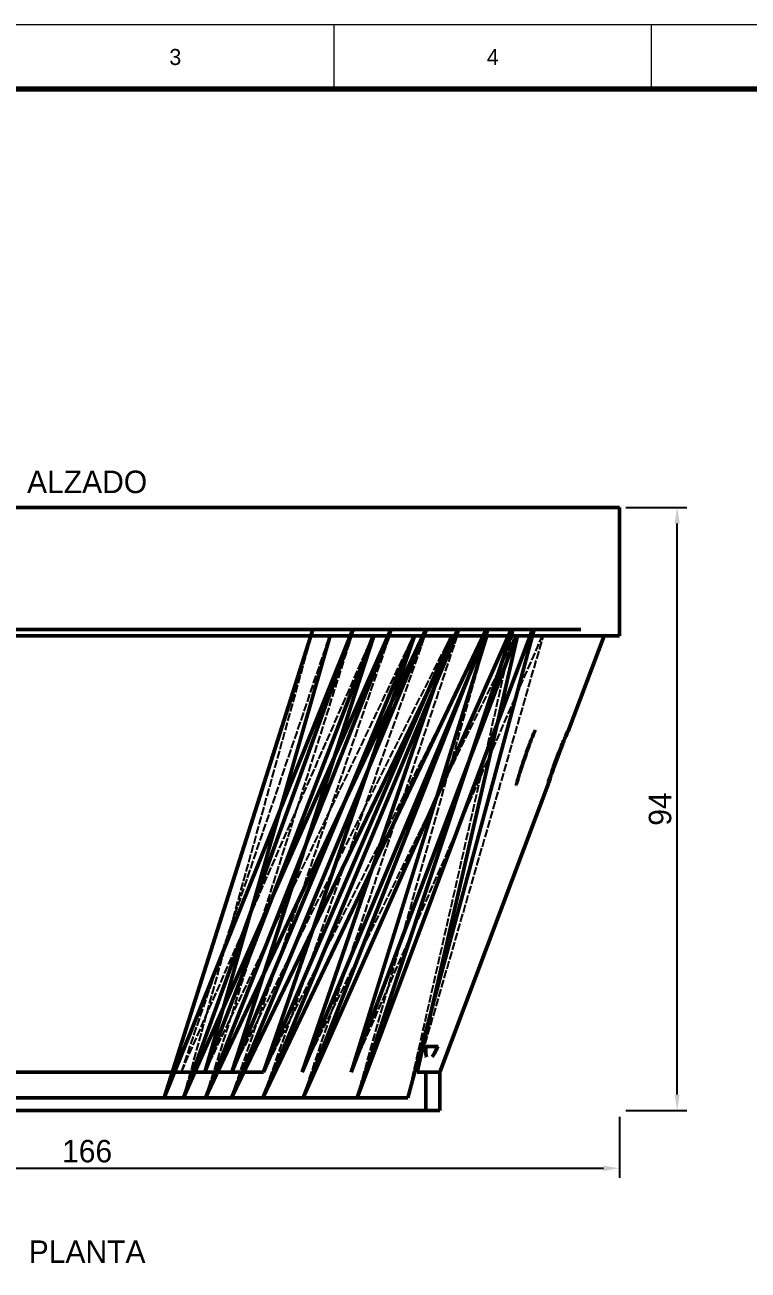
# Model space of a CAD drawing. Header units: millimetres. Extents: x 0 to 594, y 0 to 420.
# Drawn here: x 100.3 to 213.1, y 225.9 to 420 of the extents above; entities that cross this region are included whole.
import ezdxf
from ezdxf.enums import TextEntityAlignment as Align

# ---------------------------------------------------------------- set-up
doc = ezdxf.new("R2010")
doc.units = ezdxf.units.MM
doc.linetypes.add('DASHED', pattern=[1.524, 1.27, -0.254])
for name, color, linetype, lineweight in [('COTAS', 7, 'CONTINUOUS', 25), ('FINA', 7, 'CONTINUOUS', 18), ('NORMA', 7, 'CONTINUOUS', 70), ('OCULTA', 8, 'DASHED', 25), ('TEXTO', 7, 'CONTINUOUS', 25), ('VISIBLE', 7, 'CONTINUOUS', 50)]:
    doc.layers.add(name, color=color, linetype=linetype, lineweight=lineweight)
doc.dimstyles.new('F3D_1000', dxfattribs={"dimtxt": 3.5, "dimasz": 2.5, "dimexe": 1.5, "dimexo": 1, "dimgap": 0.9, "dimtad": 1, "dimdec": 1, "dimdsep": 46, "dimcen": 2.5, "dimazin": 3, "dimtfac": 1, "dimtmove": 0, "dimatfit": 3})

msp = doc.modelspace()

# ---------------------------------------------------------------- linework, layer by layer
at = {"layer": 'FINA'}
for p, q in [((148.5, 410), (148.5, 420)), ((198, 410), (198, 420))]:
    msp.add_line(p, q, dxfattribs=at)
msp.add_lwpolyline([(0, 0), (594, 0), (594, 420), (0, 420)], close=True, dxfattribs=at)
at = {"layer": 'NORMA'}
msp.add_lwpolyline([(20, 10), (584, 10), (584, 410), (20, 410)], close=True, dxfattribs=at)
at = {"layer": 'OCULTA'}
for p, q in [((99.17, 344.77), (104.57, 344.77)), ((99.95, 344.77), (104.96, 344.77)), ((104.57, 344.77), (110, 344.77)), ((104.96, 344.77), (110, 344.77)), ((110, 344.77), (115.04, 344.77)), ((110, 344.77), (115.43, 344.77)), ((115.04, 344.77), (120.05, 344.77)), ((115.43, 344.77), (120.83, 344.77)), ((120.05, 344.77), (125.02, 344.77)), ((120.83, 344.77), (126.19, 344.77)), ((125.02, 344.77), (129.93, 344.77)), ((126.19, 344.77), (131.48, 344.77)), ((129.93, 344.77), (134.75, 344.77)), ((131.48, 344.77), (136.68, 344.77)), ((134.75, 344.77), (139.47, 344.77)), ((136.68, 344.77), (141.76, 344.77)), ((139.47, 344.77), (144.06, 344.77)), ((141.76, 344.77), (146.71, 344.77)), ((144.06, 344.77), (148.5, 344.77)), ((146.71, 344.77), (151.5, 344.77)), ((148.5, 344.77), (152.78, 344.77)), ((151.5, 344.77), (156.11, 344.77)), ((152.78, 344.77), (156.87, 344.77)), ((156.11, 344.77), (160.53, 344.77)), ((156.87, 344.77), (160.77, 344.77)), ((160.53, 344.77), (164.73, 344.77)), ((160.77, 344.77), (164.45, 344.77)), ((164.45, 344.77), (167.89, 344.77)), ((168.69, 344.77), (164.73, 344.77)), ((167.89, 344.77), (171.09, 344.77)), ((168.69, 344.77), (172.4, 344.77)), ((171.09, 344.77), (174.02, 344.77)), ((175.85, 344.77), (172.4, 344.77)), ((174.02, 344.77), (176.68, 344.77)), ((175.85, 344.77), (179.01, 344.77)), ((176.68, 344.77), (179.06, 344.77)), ((179.01, 344.77), (181.88, 344.77)), ((179.06, 344.77), (181.14, 344.77)), ((181.14, 344.77), (182.91, 344.77)), ((184.44, 344.77), (181.88, 344.77)), ((182.91, 344.77), (184.38, 344.77)), ((184.38, 344.77), (185.52, 344.77)), ((186.68, 344.77), (184.44, 344.77)), ((185.52, 344.77), (186.34, 344.77)), ((186.34, 344.77), (186.84, 344.77)), ((188.6, 344.77), (186.68, 344.77)), ((186.84, 344.77), (187, 344.77)), ((190.17, 344.77), (188.6, 344.77)), ((191.41, 344.77), (190.17, 344.77)), ((192.29, 344.77), (191.41, 344.77)), ((192.82, 344.77), (192.29, 344.77)), ((193, 344.77), (192.82, 344.77)), ((94.35, 324.77), (102.1, 324.77)), ((95.51, 325.77), (102.69, 325.77)), ((99.17, 324.77), (104.57, 324.77)), ((99.95, 325.77), (104.96, 325.77)), ((102.1, 324.77), (102.14, 324.77)), ((102.14, 324.77), (109.96, 324.77)), ((102.69, 325.77), (102.75, 325.77)), ((102.75, 325.77), (110, 325.77)), ((104.57, 324.77), (110, 324.77)), ((104.96, 325.77), (110, 325.77)), ((109.96, 324.77), (110, 324.77)), ((110, 325.77), (110.06, 325.77)), ((110, 325.77), (115.04, 325.77)), ((110, 324.77), (115.43, 324.77)), ((110, 324.77), (117.82, 324.77)), ((110.06, 325.77), (117.31, 325.77)), ((115.04, 325.77), (120.05, 325.77)), ((115.43, 324.77), (120.83, 324.77)), ((117.37, 325.77), (117.31, 325.77)), ((117.37, 325.77), (124.55, 325.77)), ((117.82, 324.77), (117.86, 324.77)), ((117.86, 324.77), (125.61, 324.77)), ((120.05, 325.77), (125.02, 325.77)), ((120.83, 324.77), (126.19, 324.77)), ((124.55, 325.77), (124.61, 325.77)), ((124.61, 325.77), (131.66, 325.77)), ((124.7, 256.77), (147.84, 324.77)), ((124.7, 256.77), (154.56, 324.77)), ((125.02, 325.77), (129.93, 325.77)), ((125.03, 252.77), (145.27, 325.77)), ((125.03, 252.77), (151.5, 325.77)), ((125.61, 324.77), (125.65, 324.77)), ((125.65, 324.77), (133.25, 324.77)), ((126.19, 324.77), (131.48, 324.77)), ((128.37, 256.77), (160.91, 324.77)), ((128.37, 256.77), (154.62, 324.77)), ((128.47, 252.77), (151.59, 325.77)), ((128.47, 252.77), (157.42, 325.77)), ((129.93, 325.77), (134.75, 325.77)), ((131.48, 324.77), (136.68, 324.77)), ((131.66, 325.77), (131.72, 325.77)), ((131.72, 325.77), (138.56, 325.77)), ((132.5, 252.77), (157.53, 325.77)), ((132.5, 252.77), (162.91, 325.77)), ((132.57, 256.77), (160.97, 324.77)), ((132.57, 256.77), (166.77, 324.77)), ((133.25, 324.77), (133.29, 324.77)), ((133.29, 324.77), (140.67, 324.77)), ((134.75, 325.77), (139.47, 325.77)), ((136.68, 324.77), (141.76, 324.77)), ((137.42, 252.77), (163.04, 325.77)), ((137.42, 252.77), (167.91, 325.77)), ((137.5, 256.77), (172.1, 324.77)), ((137.5, 256.77), (166.84, 324.77)), ((138.63, 325.77), (138.56, 325.77)), ((138.63, 325.77), (145.19, 325.77)), ((139.47, 325.77), (144.06, 325.77)), ((140.67, 324.77), (140.71, 324.77)), ((140.71, 324.77), (147.79, 324.77)), ((141.76, 324.77), (146.71, 324.77)), ((143.51, 256.77), (172.19, 324.77)), ((143.51, 256.77), (176.86, 324.77)), ((143.67, 252.77), (168.08, 325.77)), ((143.67, 252.77), (172.4, 325.77)), ((144.06, 325.77), (148.5, 325.77)), ((145.27, 325.77), (145.19, 325.77)), ((145.27, 325.77), (151.5, 325.77)), ((146.71, 324.77), (151.5, 324.77)), ((147.79, 324.77), (147.84, 324.77)), ((147.84, 324.77), (154.56, 324.77)), ((148.5, 325.77), (152.78, 325.77)), ((151.16, 256.77), (181, 324.77)), ((151.16, 256.77), (176.97, 324.77)), ((151.5, 325.77), (151.59, 325.77)), ((151.5, 324.77), (156.11, 324.77)), ((151.59, 325.77), (157.42, 325.77)), ((152.09, 252.77), (172.63, 325.77)), ((152.09, 252.77), (176.36, 325.77)), ((152.78, 325.77), (156.87, 325.77)), ((154.56, 324.77), (154.62, 324.77)), ((160.91, 324.77), (154.62, 324.77)), ((156.11, 324.77), (160.53, 324.77)), ((156.87, 325.77), (160.77, 325.77)), ((157.42, 325.77), (157.53, 325.77)), ((157.53, 325.77), (162.91, 325.77)), ((160, 252.77), (176.57, 325.77)), ((160.53, 324.77), (164.73, 324.77)), ((160.77, 325.77), (164.45, 325.77)), ((160.91, 324.77), (160.97, 324.77)), ((160.97, 324.77), (166.77, 324.77)), ((161.45, 256.77), (181.15, 324.77)), ((162.91, 325.77), (163.04, 325.77)), ((163.04, 325.77), (167.91, 325.77)), ((164.45, 325.77), (167.89, 325.77)), ((168.69, 324.77), (164.73, 324.77)), ((166.77, 324.77), (166.84, 324.77)), ((172.1, 324.77), (166.84, 324.77)), ((167.89, 325.77), (171.09, 325.77)), ((167.91, 325.77), (168.08, 325.77)), ((168.08, 325.77), (172.4, 325.77)), ((168.69, 324.77), (172.4, 324.77)), ((171.09, 325.77), (174.02, 325.77)), ((172.1, 324.77), (172.19, 324.77)), ((172.19, 324.77), (176.86, 324.77)), ((172.4, 325.77), (172.63, 325.77)), ((175.85, 324.77), (172.4, 324.77)), ((172.63, 325.77), (176.36, 325.77)), ((174.02, 325.77), (176.68, 325.77)), ((175.85, 324.77), (179.01, 324.77)), ((176.36, 325.77), (176.57, 325.77)), ((176.57, 325.77), (179.68, 325.77)), ((176.68, 325.77), (179.06, 325.77)), ((176.86, 324.77), (176.97, 324.77)), ((181, 324.77), (176.97, 324.77)), ((179.01, 324.77), (181.88, 324.77)), ((179.06, 325.77), (181.14, 325.77)), ((179.68, 325.77), (179.68, 325.77)), ((179.68, 325.77), (182.12, 325.77)), ((181, 324.77), (181.15, 324.77)), ((181.14, 325.77), (182.91, 325.77)), ((181.15, 324.77), (184.5, 324.77)), ((184.44, 324.77), (181.88, 324.77)), ((182.12, 325.77), (182.12, 325.77)), ((182.12, 325.77), (183.89, 325.77)), ((182.12, 325.77), (182.12, 325.77)), ((182.91, 325.77), (184.38, 325.77)), ((183.89, 325.77), (183.89, 325.77)), ((183.89, 325.77), (184.95, 325.77)), ((183.89, 325.77), (183.89, 325.77)), ((184.38, 325.77), (185.52, 325.77)), ((186.68, 324.77), (184.44, 324.77)), ((184.5, 324.77), (184.55, 324.77)), ((184.55, 324.77), (184.55, 324.77)), ((187.19, 324.77), (184.55, 324.77)), ((184.95, 325.77), (184.95, 325.77)), ((184.95, 325.77), (185.31, 325.77)), ((184.95, 325.77), (184.95, 325.77)), ((185.31, 325.77), (185.31, 325.77)), ((185.52, 325.77), (186.34, 325.77)), ((186.34, 325.77), (186.84, 325.77)), ((188.6, 324.77), (186.68, 324.77)), ((186.84, 325.77), (187, 325.77)), ((187.19, 324.77), (187.19, 324.77)), ((189.09, 324.77), (187.19, 324.77)), ((187.19, 324.77), (187.19, 324.77)), ((190.17, 324.77), (188.6, 324.77)), ((189.09, 324.77), (189.09, 324.77)), ((190.24, 324.77), (189.09, 324.77)), ((189.09, 324.77), (189.09, 324.77)), ((191.41, 324.77), (190.17, 324.77)), ((190.24, 324.77), (190.24, 324.77)), ((190.62, 324.77), (190.24, 324.77)), ((190.24, 324.77), (190.24, 324.77)), ((190.62, 324.77), (190.62, 324.77)), ((192.29, 324.77), (191.41, 324.77)), ((192.82, 324.77), (192.29, 324.77)), ((193, 324.77), (192.82, 324.77)), ((179.2, 308.61), (179.28, 308.81)), ((179.28, 308.81), (179.35, 309.01)), ((179.35, 309.01), (179.43, 309.18)), ((179.43, 309.18), (179.5, 309.35)), ((179.5, 309.35), (179.56, 309.5)), ((179.56, 309.5), (179.62, 309.63)), ((179.62, 309.63), (179.67, 309.75)), ((179.67, 309.75), (179.72, 309.85)), ((179.72, 309.85), (179.76, 309.93)), ((179.76, 309.93), (179.79, 309.99)), ((179.79, 309.99), (179.82, 310.04)), ((179.82, 310.04), (179.85, 310.06)), ((179.85, 310.06), (179.86, 310.07)), ((178.46, 306.61), (178.56, 306.89)), ((178.56, 306.89), (178.65, 307.16)), ((178.65, 307.16), (178.75, 307.42)), ((178.75, 307.42), (178.84, 307.68)), ((178.84, 307.68), (178.94, 307.92)), ((178.94, 307.92), (179.03, 308.16)), ((179.03, 308.16), (179.11, 308.39)), ((179.11, 308.39), (179.2, 308.61)), ((177.78, 304.66), (177.88, 304.93)), ((177.88, 304.93), (177.97, 305.21)), ((177.97, 305.21), (178.07, 305.49)), ((178.07, 305.49), (178.16, 305.77)), ((178.16, 305.77), (178.26, 306.05)), ((178.26, 306.05), (178.36, 306.33)), ((178.36, 306.33), (178.46, 306.61)), ((177.17, 302.73), (177.23, 302.94)), ((177.3, 303.16), (177.23, 302.94)), ((177.3, 303.16), (177.37, 303.38)), ((177.37, 303.38), (177.45, 303.62)), ((177.45, 303.62), (177.52, 303.87)), ((177.61, 304.13), (177.52, 303.87)), ((177.61, 304.13), (177.69, 304.39)), ((177.69, 304.39), (177.78, 304.66)), ((176.88, 301.62), (176.87, 301.56)), ((176.87, 301.56), (176.87, 301.51)), ((176.87, 301.51), (176.87, 301.48)), ((176.87, 301.48), (176.88, 301.47)), ((176.89, 301.7), (176.88, 301.62)), ((176.92, 301.8), (176.89, 301.7)), ((176.92, 301.8), (176.94, 301.92)), ((176.98, 302.05), (176.94, 301.92)), ((176.98, 302.05), (177.02, 302.2)), ((177.06, 302.36), (177.02, 302.2)), ((177.06, 302.36), (177.11, 302.54)), ((177.11, 302.54), (177.17, 302.73)), ((162.82, 260.77), (162.8, 260.77)), ((162.8, 260.77), (162.8, 260.77)), ((162.82, 260.77), (162.8, 260.77)), ((162.8, 260.77), (162.8, 260.77)), ((162.8, 260.08), (162.8, 260.36)), ((164.58, 260.77), (162.81, 260.77)), ((162.82, 260.77), (162.83, 260.77)), ((162.84, 260.77), (162.82, 260.77)), ((162.84, 260.77), (162.87, 260.77)), ((162.92, 260.77), (162.87, 260.77)), ((162.97, 260.77), (162.92, 260.77)), ((163.03, 260.77), (162.97, 260.77)), ((163.09, 260.77), (163.03, 260.77)), ((163.17, 260.77), (163.09, 260.77)), ((163.17, 260.77), (163.25, 260.77)), ((163.25, 260.77), (163.35, 260.77)), ((163.35, 260.77), (163.44, 260.77)), ((163.55, 260.77), (163.44, 260.77)), ((163.55, 260.77), (163.66, 260.77)), ((163.66, 260.77), (163.78, 260.77)), ((163.78, 260.77), (163.9, 260.77)), ((163.9, 260.77), (164.03, 260.77)), ((164.03, 260.77), (164.16, 260.77)), ((164.29, 260.77), (164.16, 260.77)), ((164.16, 259.9), (164.29, 260.16)), ((164.29, 260.77), (164.43, 260.77)), ((164.29, 260.16), (164.43, 260.44)), ((164.43, 260.77), (164.57, 260.77)), ((164.43, 260.44), (164.57, 260.75)), ((164.57, 260.77), (164.58, 260.77)), ((164.57, 260.75), (164.58, 260.77)), ((162.82, 259.83), (162.8, 260.08)), ((162.84, 259.61), (162.82, 259.83)), ((162.87, 259.42), (162.84, 259.61)), ((162.92, 259.25), (162.87, 259.42)), ((163.78, 259.3), (163.9, 259.47)), ((163.9, 259.47), (164.03, 259.67)), ((164.03, 259.67), (164.16, 259.9)), ((98.61, 256.77), (101.66, 256.77)), ((101.66, 256.77), (104.53, 256.77)), ((104.53, 256.77), (107.29, 256.77)), ((107.29, 256.77), (110, 256.77)), ((110, 256.77), (112.71, 256.77)), ((112.71, 256.77), (115.47, 256.77)), ((115.47, 256.77), (118.34, 256.77)), ((118.34, 256.77), (121.39, 256.77)), ((121.39, 256.77), (124.7, 256.77)), ((124.7, 256.77), (128.37, 256.77)), ((128.37, 256.77), (132.57, 256.77)), ((161.45, 256.77), (165, 256.77)), ((161.45, 256.77), (162.8, 256.77)), ((162.82, 256.77), (162.8, 256.77)), ((162.8, 250.77), (162.8, 256.77)), ((162.8, 256.77), (162.8, 256.77)), ((162.84, 256.77), (162.82, 256.77)), ((162.84, 256.77), (162.87, 256.77)), ((162.92, 256.77), (162.87, 256.77)), ((162.97, 256.77), (162.92, 256.77)), ((163.03, 256.77), (162.97, 256.77)), ((163.09, 256.77), (163.03, 256.77)), ((163.17, 256.77), (163.09, 256.77)), ((163.17, 256.77), (163.25, 256.77)), ((163.25, 256.77), (163.35, 256.77)), ((163.35, 256.77), (163.44, 256.77)), ((163.55, 256.77), (163.44, 256.77)), ((163.55, 256.77), (163.66, 256.77)), ((163.66, 256.77), (163.78, 256.77)), ((163.78, 256.77), (163.9, 256.77)), ((163.9, 256.77), (164.03, 256.77)), ((164.03, 256.77), (164.16, 256.77)), ((164.29, 256.77), (164.16, 256.77)), ((164.29, 256.77), (164.43, 256.77)), ((164.43, 256.77), (164.57, 256.77)), ((164.57, 256.77), (164.71, 256.77)), ((164.71, 256.77), (164.86, 256.77)), ((164.86, 256.77), (165, 256.77)), ((165, 256.77), (165, 256.77)), ((165, 250.77), (165, 256.77)), ((165, 256.77), (165, 256.77)), ((97.97, 252.77), (100.68, 252.77)), ((100.68, 252.77), (103.17, 252.77)), ((103.17, 252.77), (105.52, 252.77)), ((105.52, 252.77), (107.78, 252.77)), ((107.78, 252.77), (110, 252.77)), ((110, 252.77), (112.22, 252.77)), ((112.22, 252.77), (114.48, 252.77)), ((114.48, 252.77), (116.83, 252.77)), ((116.83, 252.77), (119.32, 252.77)), ((119.32, 252.77), (122.03, 252.77)), ((122.03, 252.77), (125.03, 252.77)), ((125.03, 252.77), (128.47, 252.77)), ((128.47, 252.77), (132.5, 252.77)), ((132.5, 252.77), (137.42, 252.77)), ((137.42, 252.77), (143.67, 252.77)), ((143.67, 252.77), (152.09, 252.77)), ((152.09, 252.77), (160, 252.77)), ((160, 252.77), (160, 252.77)), ((160, 252.77), (160, 252.77)), ((160, 252.77), (160, 252.77)), ((160, 252.77), (160, 252.77)), ((160, 252.77), (160, 252.77)), ((160, 252.77), (160, 252.77)), ((160, 252.77), (160, 252.77)), ((160, 252.77), (160, 252.77)), ((57.2, 250.77), (162.8, 250.77)), ((162.82, 250.77), (162.8, 250.77)), ((162.8, 250.77), (162.8, 250.77)), ((162.84, 250.77), (162.82, 250.77)), ((162.84, 250.77), (162.87, 250.77)), ((162.92, 250.77), (162.87, 250.77)), ((162.97, 250.77), (162.92, 250.77)), ((163.03, 250.77), (162.97, 250.77)), ((163.09, 250.77), (163.03, 250.77)), ((163.17, 250.77), (163.09, 250.77)), ((163.17, 250.77), (163.25, 250.77)), ((163.25, 250.77), (163.35, 250.77)), ((163.35, 250.77), (163.44, 250.77)), ((163.55, 250.77), (163.44, 250.77)), ((163.55, 250.77), (163.66, 250.77)), ((163.66, 250.77), (163.78, 250.77)), ((163.78, 250.77), (163.9, 250.77)), ((163.9, 250.77), (164.03, 250.77)), ((164.03, 250.77), (164.16, 250.77)), ((164.29, 250.77), (164.16, 250.77)), ((164.29, 250.77), (164.43, 250.77)), ((164.43, 250.77), (164.57, 250.77)), ((164.57, 250.77), (164.71, 250.77)), ((164.71, 250.77), (164.86, 250.77)), ((164.86, 250.77), (165, 250.77)), ((165, 250.77), (165, 250.77))]:
    msp.add_line(p, q, dxfattribs=at)
at = {"layer": 'VISIBLE'}
for p, q in [((27, 344.77), (193, 344.77)), ((99.17, 344.77), (104.57, 344.77)), ((99.95, 344.77), (104.96, 344.77)), ((104.57, 344.77), (110, 344.77)), ((104.96, 344.77), (110, 344.77)), ((110, 344.77), (115.43, 344.77)), ((110, 344.77), (115.04, 344.77)), ((115.04, 344.77), (120.05, 344.77)), ((115.43, 344.77), (120.83, 344.77)), ((120.05, 344.77), (125.02, 344.77)), ((120.83, 344.77), (126.19, 344.77)), ((125.02, 344.77), (129.93, 344.77)), ((126.19, 344.77), (131.48, 344.77)), ((129.93, 344.77), (134.75, 344.77)), ((131.48, 344.77), (136.68, 344.77)), ((139.47, 344.77), (134.75, 344.77)), ((136.68, 344.77), (141.76, 344.77)), ((139.47, 344.77), (144.06, 344.77)), ((141.76, 344.77), (146.71, 344.77)), ((144.06, 344.77), (148.5, 344.77)), ((146.71, 344.77), (151.5, 344.77)), ((148.5, 344.77), (152.78, 344.77)), ((151.5, 344.77), (156.11, 344.77)), ((156.87, 344.77), (152.78, 344.77)), ((156.11, 344.77), (160.53, 344.77)), ((156.87, 344.77), (160.77, 344.77)), ((160.53, 344.77), (164.73, 344.77)), ((160.77, 344.77), (164.45, 344.77)), ((167.89, 344.77), (164.45, 344.77)), ((164.73, 344.77), (168.69, 344.77)), ((167.89, 344.77), (171.09, 344.77)), ((168.69, 344.77), (172.4, 344.77)), ((171.09, 344.77), (174.02, 344.77)), ((172.4, 344.77), (175.85, 344.77)), ((176.68, 344.77), (174.02, 344.77)), ((175.85, 344.77), (179.01, 344.77)), ((176.68, 344.77), (179.06, 344.77)), ((179.01, 344.77), (181.88, 344.77)), ((181.14, 344.77), (179.06, 344.77)), ((181.14, 344.77), (182.91, 344.77)), ((181.88, 344.77), (184.44, 344.77)), ((184.38, 344.77), (182.91, 344.77)), ((185.52, 344.77), (184.38, 344.77)), ((184.44, 344.77), (186.68, 344.77)), ((186.34, 344.77), (185.52, 344.77)), ((186.84, 344.77), (186.34, 344.77)), ((186.68, 344.77), (188.6, 344.77)), ((187, 344.77), (186.84, 344.77)), ((188.6, 344.77), (190.17, 344.77)), ((190.17, 344.77), (191.41, 344.77)), ((191.41, 344.77), (192.29, 344.77)), ((192.29, 344.77), (192.82, 344.77)), ((192.82, 344.77), (193, 344.77)), ((193, 344.77), (193, 344.77)), ((193, 344.77), (193, 344.77)), ((193, 344.77), (193, 324.77)), ((94.39, 324.77), (102.14, 324.77)), ((95.45, 325.77), (102.63, 325.77)), ((99.17, 324.77), (104.57, 324.77)), ((99.95, 325.77), (104.96, 325.77)), ((102.14, 324.77), (102.18, 324.77)), ((102.18, 324.77), (110, 324.77)), ((102.63, 325.77), (102.69, 325.77)), ((102.69, 325.77), (109.94, 325.77)), ((104.57, 324.77), (110, 324.77)), ((104.96, 325.77), (110, 325.77)), ((109.94, 325.77), (110, 325.77)), ((110, 325.77), (115.04, 325.77)), ((110, 325.77), (117.25, 325.77)), ((110, 324.77), (110.04, 324.77)), ((110, 324.77), (115.43, 324.77)), ((110.04, 324.77), (117.86, 324.77)), ((115.04, 325.77), (120.05, 325.77)), ((115.43, 324.77), (120.83, 324.77)), ((117.25, 325.77), (117.31, 325.77)), ((117.31, 325.77), (124.49, 325.77)), ((117.9, 324.77), (117.86, 324.77)), ((117.9, 324.77), (125.65, 324.77)), ((120.05, 325.77), (125.02, 325.77)), ((120.83, 324.77), (126.19, 324.77)), ((122.03, 252.77), (151.42, 325.77)), ((122.03, 252.77), (145.19, 325.77)), ((124.49, 325.77), (124.55, 325.77)), ((124.55, 325.77), (131.59, 325.77)), ((125.02, 325.77), (129.93, 325.77)), ((125.03, 252.77), (151.5, 325.77)), ((125.03, 252.77), (157.33, 325.77)), ((125.69, 324.77), (125.65, 324.77)), ((125.69, 324.77), (133.29, 324.77)), ((126.19, 324.77), (131.48, 324.77)), ((128.37, 256.77), (147.9, 324.77)), ((128.37, 256.77), (154.62, 324.77)), ((128.47, 252.77), (157.42, 325.77)), ((128.47, 252.77), (162.8, 325.77)), ((129.93, 325.77), (134.75, 325.77)), ((131.48, 324.77), (136.68, 324.77)), ((131.59, 325.77), (131.66, 325.77)), ((131.66, 325.77), (138.49, 325.77)), ((132.5, 252.77), (167.78, 325.77)), ((132.5, 252.77), (162.91, 325.77)), ((132.57, 256.77), (154.68, 324.77)), ((132.57, 256.77), (160.97, 324.77)), ((133.34, 324.77), (133.29, 324.77)), ((133.34, 324.77), (140.71, 324.77)), ((139.47, 325.77), (134.75, 325.77)), ((136.68, 324.77), (141.76, 324.77)), ((137.42, 252.77), (172.24, 325.77)), ((137.42, 252.77), (167.91, 325.77)), ((137.5, 256.77), (161.04, 324.77)), ((137.5, 256.77), (166.84, 324.77)), ((138.49, 325.77), (138.56, 325.77)), ((138.56, 325.77), (145.12, 325.77)), ((139.47, 325.77), (144.06, 325.77)), ((140.76, 324.77), (140.71, 324.77)), ((140.76, 324.77), (147.84, 324.77)), ((141.76, 324.77), (146.71, 324.77)), ((143.51, 256.77), (166.93, 324.77)), ((143.51, 256.77), (172.19, 324.77)), ((143.67, 252.77), (176.14, 325.77)), ((143.67, 252.77), (172.4, 325.77)), ((144.06, 325.77), (148.5, 325.77)), ((145.12, 325.77), (145.19, 325.77)), ((151.42, 325.77), (145.19, 325.77)), ((146.71, 324.77), (151.5, 324.77)), ((147.9, 324.77), (147.84, 324.77)), ((147.9, 324.77), (154.62, 324.77)), ((148.5, 325.77), (152.78, 325.77)), ((151.16, 256.77), (172.3, 324.77)), ((151.16, 256.77), (176.97, 324.77)), ((151.42, 325.77), (151.5, 325.77)), ((151.5, 325.77), (157.33, 325.77)), ((151.5, 324.77), (156.11, 324.77)), ((152.09, 252.77), (179.46, 325.77)), ((152.09, 252.77), (176.36, 325.77)), ((156.87, 325.77), (152.78, 325.77)), ((154.68, 324.77), (154.62, 324.77)), ((154.68, 324.77), (160.97, 324.77)), ((156.11, 324.77), (160.53, 324.77)), ((156.87, 325.77), (160.77, 325.77)), ((157.33, 325.77), (157.42, 325.77)), ((157.42, 325.77), (162.8, 325.77)), ((160, 252.77), (179.68, 325.77)), ((160.53, 324.77), (164.73, 324.77)), ((160.77, 325.77), (164.45, 325.77)), ((161.04, 324.77), (160.97, 324.77)), ((161.04, 324.77), (166.84, 324.77)), ((161.45, 256.77), (177.12, 324.77)), ((162.8, 325.77), (162.91, 325.77)), ((167.78, 325.77), (162.91, 325.77)), ((167.89, 325.77), (164.45, 325.77)), ((164.73, 324.77), (168.69, 324.77)), ((166.84, 324.77), (166.93, 324.77)), ((166.93, 324.77), (172.19, 324.77)), ((167.78, 325.77), (167.91, 325.77)), ((167.89, 325.77), (171.09, 325.77)), ((172.24, 325.77), (167.91, 325.77)), ((168.69, 324.77), (172.4, 324.77)), ((171.09, 325.77), (174.02, 325.77)), ((172.19, 324.77), (172.3, 324.77)), ((172.24, 325.77), (172.4, 325.77)), ((172.3, 324.77), (176.97, 324.77)), ((176.14, 325.77), (172.4, 325.77)), ((172.4, 324.77), (175.85, 324.77)), ((176.68, 325.77), (174.02, 325.77)), ((175.85, 324.77), (179.01, 324.77)), ((176.14, 325.77), (176.36, 325.77)), ((179.46, 325.77), (176.36, 325.77)), ((176.68, 325.77), (179.06, 325.77)), ((176.97, 324.77), (177.12, 324.77)), ((177.12, 324.77), (181.15, 324.77)), ((179.01, 324.77), (181.88, 324.77)), ((181.14, 325.77), (179.06, 325.77)), ((179.46, 325.77), (179.68, 325.77)), ((182.12, 325.77), (179.68, 325.77)), ((181.14, 325.77), (182.91, 325.77)), ((181.15, 324.77), (181.2, 324.77)), ((181.2, 324.77), (184.55, 324.77)), ((181.88, 324.77), (184.44, 324.77)), ((183.89, 325.77), (182.12, 325.77)), ((184.38, 325.77), (182.91, 325.77)), ((184.95, 325.77), (183.89, 325.77)), ((185.52, 325.77), (184.38, 325.77)), ((184.44, 324.77), (186.68, 324.77)), ((184.55, 324.77), (187.19, 324.77)), ((185.31, 325.77), (184.95, 325.77)), ((190.62, 324.77), (185.01, 309.89)), ((186.34, 325.77), (185.52, 325.77)), ((186.84, 325.77), (186.34, 325.77)), ((186.68, 324.77), (188.6, 324.77)), ((187, 325.77), (186.84, 325.77)), ((187.19, 324.77), (189.09, 324.77)), ((188.6, 324.77), (190.17, 324.77)), ((189.09, 324.77), (190.24, 324.77)), ((190.17, 324.77), (191.41, 324.77)), ((190.24, 324.77), (190.62, 324.77)), ((193, 324.77), (190.62, 324.77)), ((190.62, 324.77), (190.62, 324.77)), ((190.62, 324.77), (190.62, 324.77)), ((190.62, 324.77), (190.62, 324.77)), ((190.62, 324.77), (190.62, 324.77)), ((190.62, 324.77), (190.62, 324.77)), ((190.62, 324.77), (190.62, 324.77)), ((190.62, 324.77), (190.62, 324.77)), ((190.62, 324.77), (190.62, 324.77)), ((190.62, 324.77), (190.62, 324.77)), ((190.62, 324.77), (190.62, 324.77)), ((190.62, 324.77), (190.62, 324.77)), ((190.62, 324.77), (190.62, 324.77)), ((191.41, 324.77), (192.29, 324.77)), ((192.29, 324.77), (192.82, 324.77)), ((192.82, 324.77), (193, 324.77)), ((193, 324.77), (193, 324.77)), ((193, 324.77), (193, 324.77)), ((179.26, 308.61), (179.34, 308.81)), ((179.34, 308.81), (179.42, 309.01)), ((179.42, 309.01), (179.49, 309.18)), ((179.55, 309.35), (179.49, 309.18)), ((179.62, 309.5), (179.55, 309.35)), ((179.62, 309.5), (179.68, 309.63)), ((179.68, 309.63), (179.73, 309.75)), ((179.77, 309.85), (179.73, 309.75)), ((179.81, 309.91), (179.77, 309.85)), ((179.84, 309.99), (179.81, 309.93)), ((179.81, 309.93), (179.81, 309.91)), ((179.85, 310.04), (179.84, 309.99)), ((179.86, 310.06), (179.85, 310.04)), ((179.86, 310.07), (179.86, 310.06)), ((184.37, 308.61), (184.46, 308.81)), ((184.44, 308.61), (184.53, 308.81)), ((184.53, 308.81), (184.44, 308.61)), ((184.46, 308.81), (184.54, 309.01)), ((184.53, 308.81), (184.61, 309.01)), ((184.61, 309.01), (184.53, 308.81)), ((184.53, 308.81), (184.53, 308.81)), ((184.54, 309.01), (184.62, 309.18)), ((184.61, 309.01), (184.68, 309.18)), ((184.68, 309.18), (184.61, 309.01)), ((184.61, 309.01), (184.61, 309.01)), ((184.62, 309.18), (184.69, 309.35)), ((184.76, 309.35), (184.68, 309.18)), ((184.76, 309.35), (184.68, 309.18)), ((184.68, 309.18), (184.68, 309.18)), ((184.69, 309.35), (184.76, 309.5)), ((184.76, 309.5), (184.82, 309.63)), ((184.82, 309.5), (184.76, 309.35)), ((184.82, 309.5), (184.76, 309.35)), ((184.76, 309.35), (184.76, 309.35)), ((184.82, 309.63), (184.88, 309.75)), ((184.82, 309.5), (184.89, 309.63)), ((184.89, 309.63), (184.82, 309.5)), ((184.82, 309.5), (184.82, 309.5)), ((184.88, 309.75), (184.93, 309.85)), ((184.89, 309.63), (184.94, 309.75)), ((184.94, 309.75), (184.89, 309.63)), ((184.89, 309.63), (184.89, 309.63)), ((184.93, 309.85), (184.97, 309.93)), ((184.99, 309.85), (184.94, 309.75)), ((184.99, 309.85), (184.94, 309.75)), ((184.94, 309.75), (184.94, 309.75)), ((184.97, 309.93), (185.01, 309.99)), ((185.01, 309.89), (184.99, 309.85)), ((185.01, 309.89), (184.99, 309.85)), ((184.99, 309.85), (184.99, 309.85)), ((185.01, 309.99), (185.04, 310.04)), ((185.01, 309.89), (185.03, 309.93)), ((185.01, 309.89), (185.01, 309.89)), ((185.05, 309.99), (185.03, 309.93)), ((185.04, 310.04), (185.07, 310.06)), ((185.07, 310.04), (185.05, 309.99)), ((185.07, 310.06), (185.08, 310.07)), ((185.08, 310.06), (185.07, 310.04)), ((185.08, 310.07), (185.08, 310.06)), ((178.62, 306.89), (178.53, 306.61)), ((178.62, 306.89), (178.72, 307.16)), ((178.72, 307.16), (178.81, 307.42)), ((178.91, 307.68), (178.81, 307.42)), ((178.91, 307.68), (179, 307.92)), ((179, 307.92), (179.09, 308.16)), ((179.18, 308.39), (179.09, 308.16)), ((179.26, 308.61), (179.18, 308.39)), ((183.57, 306.61), (183.68, 306.89)), ((183.75, 306.89), (183.65, 306.61)), ((183.75, 306.89), (183.65, 306.61)), ((183.68, 306.89), (183.78, 307.16)), ((183.75, 306.89), (183.86, 307.16)), ((183.86, 307.16), (183.75, 306.89)), ((183.75, 306.89), (183.75, 306.89)), ((183.78, 307.16), (183.89, 307.42)), ((183.86, 307.16), (183.96, 307.42)), ((183.96, 307.42), (183.86, 307.16)), ((183.86, 307.16), (183.86, 307.16)), ((183.89, 307.42), (183.99, 307.68)), ((184.06, 307.68), (183.96, 307.42)), ((184.06, 307.68), (183.96, 307.42)), ((183.96, 307.42), (183.96, 307.42)), ((183.99, 307.68), (184.09, 307.92)), ((184.06, 307.68), (184.16, 307.92)), ((184.16, 307.92), (184.06, 307.68)), ((184.06, 307.68), (184.06, 307.68)), ((184.09, 307.92), (184.19, 308.16)), ((184.16, 307.92), (184.26, 308.16)), ((184.26, 308.16), (184.16, 307.92)), ((184.16, 307.92), (184.16, 307.92)), ((184.19, 308.16), (184.28, 308.39)), ((184.35, 308.39), (184.26, 308.16)), ((184.35, 308.39), (184.26, 308.16)), ((184.26, 308.16), (184.26, 308.16)), ((184.28, 308.39), (184.37, 308.61)), ((184.44, 308.61), (184.35, 308.39)), ((184.44, 308.61), (184.35, 308.39)), ((184.35, 308.39), (184.35, 308.39)), ((184.44, 308.61), (184.44, 308.61)), ((177.86, 304.66), (177.95, 304.93)), ((177.95, 304.93), (178.04, 305.21)), ((178.04, 305.21), (178.14, 305.49)), ((178.14, 305.49), (178.23, 305.77)), ((178.23, 305.77), (178.33, 306.05)), ((178.33, 306.05), (178.43, 306.33)), ((178.43, 306.33), (178.53, 306.61)), ((182.84, 304.66), (182.94, 304.93)), ((182.92, 304.66), (183.02, 304.93)), ((183.02, 304.93), (182.92, 304.66)), ((182.94, 304.93), (183.04, 305.21)), ((183.02, 304.93), (183.12, 305.21)), ((183.12, 305.21), (183.02, 304.93)), ((183.02, 304.93), (183.02, 304.93)), ((183.04, 305.21), (183.15, 305.49)), ((183.12, 305.21), (183.23, 305.49)), ((183.23, 305.49), (183.12, 305.21)), ((183.12, 305.21), (183.12, 305.21)), ((183.15, 305.49), (183.25, 305.77)), ((183.23, 305.49), (183.33, 305.77)), ((183.33, 305.77), (183.23, 305.49)), ((183.23, 305.49), (183.23, 305.49)), ((183.25, 305.77), (183.36, 306.05)), ((183.33, 305.77), (183.43, 306.05)), ((183.43, 306.05), (183.33, 305.77)), ((183.33, 305.77), (183.33, 305.77)), ((183.36, 306.05), (183.47, 306.33)), ((183.43, 306.05), (183.54, 306.33)), ((183.54, 306.33), (183.43, 306.05)), ((183.43, 306.05), (183.43, 306.05)), ((183.47, 306.33), (183.57, 306.61)), ((183.54, 306.33), (183.65, 306.61)), ((183.65, 306.61), (183.54, 306.33)), ((183.54, 306.33), (183.54, 306.33)), ((183.65, 306.61), (183.65, 306.61)), ((177.25, 302.73), (177.31, 302.94)), ((177.31, 302.94), (177.38, 303.16)), ((177.38, 303.16), (177.45, 303.38)), ((177.45, 303.38), (177.52, 303.62)), ((177.52, 303.62), (177.6, 303.87)), ((177.6, 303.87), (177.68, 304.13)), ((177.68, 304.13), (177.77, 304.39)), ((177.77, 304.39), (177.86, 304.66)), ((182.17, 302.73), (182.24, 302.94)), ((182.31, 303.16), (182.24, 302.94)), ((182.26, 302.73), (182.32, 302.94)), ((182.32, 302.94), (182.26, 302.73)), ((182.31, 303.16), (182.39, 303.38)), ((182.32, 302.94), (182.4, 303.16)), ((182.4, 303.16), (182.32, 302.94)), ((182.32, 302.94), (182.32, 302.94)), ((182.39, 303.38), (182.47, 303.62)), ((182.4, 303.16), (182.47, 303.38)), ((182.47, 303.38), (182.4, 303.16)), ((182.4, 303.16), (182.4, 303.16)), ((182.47, 303.62), (182.56, 303.87)), ((182.47, 303.38), (182.56, 303.62)), ((182.56, 303.62), (182.47, 303.38)), ((182.47, 303.38), (182.47, 303.38)), ((182.56, 303.87), (182.65, 304.13)), ((182.56, 303.62), (182.64, 303.87)), ((182.64, 303.87), (182.56, 303.62)), ((182.56, 303.62), (182.56, 303.62)), ((182.64, 303.87), (182.73, 304.13)), ((182.73, 304.13), (182.64, 303.87)), ((182.64, 303.87), (182.64, 303.87)), ((182.65, 304.13), (182.74, 304.39)), ((182.73, 304.13), (182.83, 304.39)), ((182.83, 304.39), (182.73, 304.13)), ((182.73, 304.13), (182.73, 304.13)), ((182.74, 304.39), (182.84, 304.66)), ((182.83, 304.39), (182.92, 304.66)), ((182.92, 304.66), (182.83, 304.39)), ((182.83, 304.39), (182.83, 304.39)), ((182.92, 304.66), (182.92, 304.66)), ((181.86, 301.51), (165, 256.77)), ((176.88, 301.47), (176.89, 301.48)), ((176.89, 301.48), (176.9, 301.51)), ((176.9, 301.51), (176.91, 301.56)), ((176.91, 301.56), (176.93, 301.62)), ((176.93, 301.62), (176.96, 301.7)), ((176.96, 301.7), (177, 301.8)), ((177, 301.8), (177.01, 301.83)), ((177.01, 301.83), (177.03, 301.92)), ((177.03, 301.92), (177.06, 302.05)), ((177.06, 302.05), (177.1, 302.2)), ((177.1, 302.2), (177.14, 302.36)), ((177.14, 302.36), (177.19, 302.54)), ((177.19, 302.54), (177.25, 302.73)), ((181.84, 301.62), (181.83, 301.56)), ((181.83, 301.56), (181.83, 301.51)), ((181.83, 301.51), (181.83, 301.48)), ((181.83, 301.48), (181.84, 301.47)), ((181.86, 301.7), (181.84, 301.62)), ((181.84, 301.47), (181.85, 301.48)), ((181.85, 301.48), (181.86, 301.51)), ((181.89, 301.8), (181.86, 301.7)), ((181.97, 301.8), (181.86, 301.52)), ((181.86, 301.51), (181.87, 301.56)), ((181.86, 301.52), (181.86, 301.51)), ((181.87, 301.56), (181.9, 301.62)), ((181.89, 301.8), (181.92, 301.92)), ((181.9, 301.62), (181.93, 301.7)), ((181.95, 302.05), (181.92, 301.92)), ((181.93, 301.7), (181.97, 301.8)), ((181.95, 302.05), (182, 302.2)), ((181.97, 301.8), (182.01, 301.9)), ((182.01, 301.9), (181.97, 301.8)), ((182.05, 302.36), (182, 302.2)), ((182.01, 301.92), (182.05, 302.05)), ((182.05, 302.05), (182.01, 301.92)), ((182.01, 301.9), (182.01, 301.92)), ((182.01, 301.92), (182.01, 301.92)), ((182.01, 301.92), (182.01, 301.9)), ((182.01, 301.9), (182.01, 301.9)), ((182.05, 302.36), (182.11, 302.54)), ((182.05, 302.05), (182.09, 302.2)), ((182.09, 302.2), (182.05, 302.05)), ((182.05, 302.05), (182.05, 302.05)), ((182.09, 302.2), (182.14, 302.36)), ((182.14, 302.36), (182.09, 302.2)), ((182.09, 302.2), (182.09, 302.2)), ((182.11, 302.54), (182.17, 302.73)), ((182.14, 302.36), (182.2, 302.54)), ((182.2, 302.54), (182.14, 302.36)), ((182.14, 302.36), (182.14, 302.36)), ((182.2, 302.54), (182.26, 302.73)), ((182.26, 302.73), (182.2, 302.54)), ((182.2, 302.54), (182.2, 302.54)), ((182.26, 302.73), (182.26, 302.73)), ((162.8, 260.77), (162.8, 260.77)), ((162.8, 260.77), (162.82, 260.77)), ((162.8, 260.77), (162.8, 260.77)), ((162.8, 260.66), (162.81, 260.77)), ((162.8, 260.77), (162.81, 260.77)), ((162.8, 260.38), (162.82, 260.68)), ((162.8, 260.36), (162.8, 260.66)), ((162.8, 260.1), (162.8, 260.38)), ((162.8, 259.84), (162.8, 260.1)), ((162.82, 260.68), (162.83, 260.77)), ((162.82, 260.77), (162.84, 260.77)), ((162.83, 260.77), (164.72, 260.77)), ((162.84, 260.77), (162.87, 260.77)), ((162.87, 260.77), (162.92, 260.77)), ((162.92, 260.77), (162.97, 260.77)), ((162.97, 260.77), (163.03, 260.77)), ((163.03, 260.77), (163.09, 260.77)), ((163.09, 260.77), (163.17, 260.77)), ((163.17, 260.77), (163.25, 260.77)), ((163.25, 260.77), (163.35, 260.77)), ((163.35, 260.77), (163.44, 260.77)), ((163.44, 260.77), (163.55, 260.77)), ((163.55, 260.77), (163.66, 260.77)), ((163.66, 260.77), (163.78, 260.77)), ((163.78, 260.77), (163.9, 260.77)), ((163.9, 260.77), (164.03, 260.77)), ((164.03, 260.77), (164.16, 260.77)), ((164.16, 260.77), (164.29, 260.77)), ((164.29, 260.77), (164.43, 260.77)), ((164.29, 259.91), (164.43, 260.18)), ((164.43, 260.77), (164.57, 260.77)), ((164.43, 260.18), (164.57, 260.46)), ((164.57, 260.77), (164.71, 260.77)), ((164.57, 260.46), (164.71, 260.77)), ((164.71, 260.77), (164.72, 260.77)), ((164.71, 260.77), (164.72, 260.77)), ((162.8, 259.84), (162.82, 259.61)), ((162.84, 259.41), (162.82, 259.61)), ((162.84, 259.41), (162.87, 259.23)), ((162.92, 259.08), (162.87, 259.23)), ((163.78, 259.12), (163.9, 259.28)), ((163.9, 259.28), (164.03, 259.46)), ((164.03, 259.46), (164.16, 259.68)), ((164.16, 259.68), (164.29, 259.91)), ((98.61, 256.77), (101.66, 256.77)), ((101.66, 256.77), (104.53, 256.77)), ((104.53, 256.77), (107.29, 256.77)), ((107.29, 256.77), (110, 256.77)), ((110, 256.77), (112.71, 256.77)), ((112.71, 256.77), (115.47, 256.77)), ((115.47, 256.77), (118.34, 256.77)), ((118.34, 256.77), (121.39, 256.77)), ((121.39, 256.77), (124.7, 256.77)), ((124.7, 256.77), (128.37, 256.77)), ((128.37, 256.77), (132.57, 256.77)), ((132.57, 256.77), (137.5, 256.77)), ((161.45, 256.77), (162.8, 256.77)), ((161.45, 256.77), (165, 256.77)), ((162.8, 250.77), (162.8, 256.77)), ((162.8, 256.77), (162.8, 256.77)), ((162.8, 256.77), (162.82, 256.77)), ((162.82, 256.77), (162.84, 256.77)), ((162.84, 256.77), (162.87, 256.77)), ((162.87, 256.77), (162.92, 256.77)), ((162.92, 256.77), (162.97, 256.77)), ((162.97, 256.77), (163.03, 256.77)), ((163.03, 256.77), (163.09, 256.77)), ((163.09, 256.77), (163.17, 256.77)), ((163.17, 256.77), (163.25, 256.77)), ((163.25, 256.77), (163.35, 256.77)), ((163.35, 256.77), (163.44, 256.77)), ((163.44, 256.77), (163.55, 256.77)), ((163.55, 256.77), (163.66, 256.77)), ((163.66, 256.77), (163.78, 256.77)), ((163.78, 256.77), (163.9, 256.77)), ((163.9, 256.77), (164.03, 256.77)), ((164.03, 256.77), (164.16, 256.77)), ((164.16, 256.77), (164.29, 256.77)), ((164.29, 256.77), (164.43, 256.77)), ((164.43, 256.77), (164.57, 256.77)), ((164.57, 256.77), (164.71, 256.77)), ((164.71, 256.77), (164.86, 256.77)), ((164.86, 256.77), (165, 256.77)), ((165, 250.77), (165, 256.77)), ((165, 256.77), (165, 256.77)), ((165, 256.77), (165, 256.77)), ((165, 256.77), (165, 256.77)), ((165, 256.77), (165, 256.77)), ((165, 256.77), (165, 250.77)), ((97.97, 252.77), (100.68, 252.77)), ((100.68, 252.77), (103.17, 252.77)), ((103.17, 252.77), (105.52, 252.77)), ((105.52, 252.77), (107.78, 252.77)), ((107.78, 252.77), (110, 252.77)), ((110, 252.77), (112.22, 252.77)), ((112.22, 252.77), (114.48, 252.77)), ((114.48, 252.77), (116.83, 252.77)), ((116.83, 252.77), (119.32, 252.77)), ((119.32, 252.77), (122.03, 252.77)), ((122.03, 252.77), (125.03, 252.77)), ((125.03, 252.77), (128.47, 252.77)), ((128.47, 252.77), (132.5, 252.77)), ((132.5, 252.77), (137.42, 252.77)), ((137.42, 252.77), (143.67, 252.77)), ((143.67, 252.77), (152.09, 252.77)), ((160, 252.77), (152.09, 252.77)), ((165, 250.77), (55, 250.77)), ((57.2, 250.77), (162.8, 250.77)), ((162.8, 250.77), (162.8, 250.77)), ((162.8, 250.77), (162.82, 250.77)), ((162.82, 250.77), (162.84, 250.77)), ((162.84, 250.77), (162.87, 250.77)), ((162.87, 250.77), (162.92, 250.77)), ((162.92, 250.77), (162.97, 250.77)), ((162.97, 250.77), (163.03, 250.77)), ((163.03, 250.77), (163.09, 250.77)), ((163.09, 250.77), (163.17, 250.77)), ((163.17, 250.77), (163.25, 250.77)), ((163.25, 250.77), (163.35, 250.77)), ((163.35, 250.77), (163.44, 250.77)), ((163.44, 250.77), (163.55, 250.77)), ((163.55, 250.77), (163.66, 250.77)), ((163.66, 250.77), (163.78, 250.77)), ((163.78, 250.77), (163.9, 250.77)), ((163.9, 250.77), (164.03, 250.77)), ((164.03, 250.77), (164.16, 250.77)), ((164.16, 250.77), (164.29, 250.77)), ((164.29, 250.77), (164.43, 250.77)), ((164.43, 250.77), (164.57, 250.77)), ((164.57, 250.77), (164.71, 250.77)), ((164.71, 250.77), (164.86, 250.77)), ((164.86, 250.77), (165, 250.77)), ((165, 250.77), (165, 250.77)), ((165, 250.77), (165, 250.77))]:
    msp.add_line(p, q, dxfattribs=at)

# ---------------------------------------------------------------- texts
at = {"layer": 'TEXTO'}
for s, height, p in [('3', 2.5, (123.75, 415)), ('4', 2.5, (173.25, 415)), ('ALZADO', 3.5, (110, 348.77)), ('PLANTA', 3.5, (110, 228.77))]:
    msp.add_text(s, height=height, dxfattribs=at).set_placement(p, align=Align.MIDDLE_CENTER)

# ---------------------------------------------------------------- dimensions: what is measured, and where the dimension line sits
at = {"layer": 'COTAS'}
msp.add_linear_dim(base=(202, 250.77), p1=(193, 250.77), p2=(193, 344.77), angle=90, dimstyle='F3D_1000', dxfattribs=at).render()
msp.add_linear_dim(base=(27, 241.77), p1=(27, 250.77), p2=(193, 250.77), dimstyle='F3D_1000', dxfattribs=at).render()

doc.saveas('drawing.dxf')
